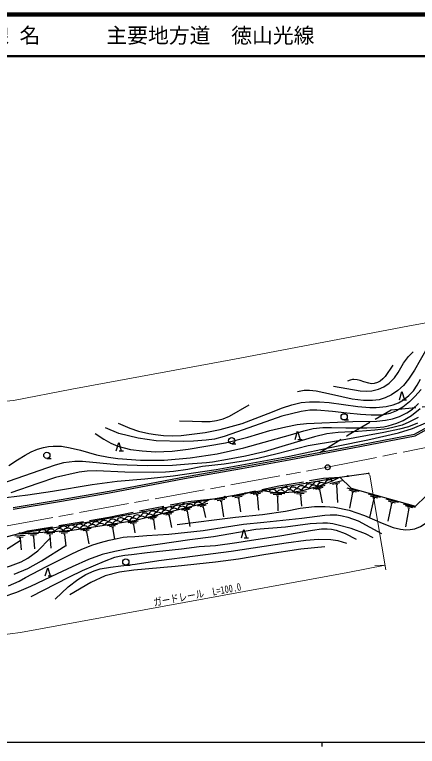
# Model space of a CAD drawing. Units: millimetres at full size, sheet at 1:1000; details may follow other scales. Extents: x 40000 to 680000, y 20000 to 380000.
# Drawn here: x 194202 to 290955, y 204000 to 380000 of the extents above; entities that cross this region are included whole.
import ezdxf
from ezdxf.enums import TextEntityAlignment as Align

# ---------------------------------------------------------------- set-up
doc = ezdxf.new("R2010")
doc.units = ezdxf.units.MM
doc.header["$LTSCALE"] = 1000
doc.linetypes.add('CHAIN', pattern=[18.5, 12, -1.5, 3.5, -1.5])
doc.linetypes.add('DASHED', pattern=[7.5, 6, -1.5])
for name, color, linetype, lineweight in [('M-BGD', 7, 'Continuous', 25), ('M-BMK', 2, 'CHAIN', 13), ('M-BMK-SRVR', 3, 'Continuous', 25), ('M-STR-HTXT', 7, 'Continuous', 13), ('M-TTL', 2, 'Continuous', 140), ('M-TTL-BAND', 7, 'Continuous', 25), ('M-TTL-LINE', 7, 'Continuous', 50)]:
    doc.layers.add(name, color=color, linetype=linetype, lineweight=lineweight)
doc.layers.add('M-TTL-TXT', color=7, linetype='Continuous')
doc.styles.add('ＭＳ ゴシック', font='')
doc.styles.get('ＭＳ ゴシック').set_extended_font_data('MS Gothic')

msp = doc.modelspace()

# ---------------------------------------------------------------- hatches: boundary and pattern name
at = {"layer": 'M-BGD'}
for points in [[(269185, 268200, -1), (269480, 268253, -1)], [(274118, 269005, -1), (274416, 269046, -1)], [(254403, 265651, -1), (254699, 265701, -1)], [(259335, 266473, -1), (259631, 266522, -1)], [(264262, 267326, -1), (264557, 267378, -1)], [(244543, 263982, -1), (244839, 264033, -0.41421), (244717, 263860, -0.41421)], [(249471, 264830, -1), (249767, 264879, -1)], [(234688, 262285, -1), (234984, 262336, -0.41421), (234862, 262162, -0.41421)], [(239616, 263134, -1), (239911, 263184, -0.41421), (239789, 263011, -0.41421)], [(224866, 260411, -1), (225160, 260468, -1)], [(229774, 261363, -1), (230069, 261420, -1)], [(215034, 258585, -1), (215329, 258640, -0.41421), (215209, 258465, -0.41421)], [(219950, 259496, -1), (220245, 259551, -0.41421), (220125, 259376, -0.41421)], [(205181, 256877, -1), (205477, 256926, -1)], [(210112, 257705, -1), (210408, 257755, -1)], [(195323, 255205, -1), (195613, 255280, -0.41421), (195506, 255097, -0.41421)], [(200250, 256050, -1), (200546, 256099, -1)]]:
    msp.add_hatch(color=256, dxfattribs=at).paths.add_polyline_path(points)

# ---------------------------------------------------------------- linework, layer by layer
for p, q in [((287345, 287369), (288345, 287369)), ((273375, 282504), (274375, 282504)), ((246353, 276772), (247353, 276772)), ((262275, 277809), (263275, 277809)), ((219319, 275094), (220319, 275094)), ((201945, 273264), (202945, 273264)), ((272868, 267833), (269951, 267134)), ((268702, 266747), (265824, 265900)), ((268211, 266289), (266484, 265782)), ((267633, 265807), (267230, 265689)), ((272355, 267401), (270604, 266982)), ((271754, 266949), (271345, 266851)), ((271550, 266900), (271800, 262657)), ((276995, 265262), (274107, 266073)), ((249384, 264512), (246428, 264002)), ((248844, 264114), (247070, 263809)), ((253847, 265254), (250888, 264762)), ((253304, 264860), (251529, 264564)), ((252673, 264451), (252259, 264382)), ((252466, 264416), (252812, 260850)), ((259120, 264742), (255623, 264902)), ((258407, 264474), (256309, 264570)), ((257589, 264211), (257099, 264234)), ((257344, 264222), (257404, 260622)), ((264318, 265197), (261337, 264863)), ((263756, 264832), (261967, 264631)), ((263103, 264457), (262686, 264410)), ((262895, 264434), (263124, 261749)), ((267432, 265748), (268117, 262558)), ((276336, 265135), (274603, 265622)), ((275389, 265090), (274631, 261314)), ((275591, 265033), (275187, 265147)), ((282107, 263828), (279218, 264639)), ((281448, 263701), (279715, 264188)), ((240588, 262405), (238162, 261803)), ((245202, 263791), (242246, 263282)), ((244662, 263394), (242888, 263088)), ((244033, 262981), (243619, 262910)), ((243826, 262946), (244343, 259237)), ((248215, 263701), (247801, 263630)), ((248008, 263666), (248434, 260388)), ((280500, 263656), (279458, 259027)), ((280702, 263599), (280298, 263712)), ((286387, 262627), (283499, 263437)), ((284781, 262455), (283850, 258160)), ((285728, 262500), (283995, 262987)), ((284983, 262398), (284579, 262511)), ((290495, 261474), (287606, 262285)), ((236711, 261443), (234284, 260841)), ((236298, 261031), (234842, 260670)), ((235812, 260602), (235472, 260517)), ((235642, 260559), (236269, 256915)), ((240175, 261994), (238719, 261632)), ((239689, 261564), (239349, 261480)), ((239519, 261522), (240024, 259010)), ((288889, 261302), (288073, 256831)), ((289836, 261348), (288103, 261834)), ((289091, 261245), (288686, 261359)), ((228600, 259430), (226173, 258827)), ((228187, 259018), (226731, 258657)), ((232380, 260368), (229954, 259766)), ((231967, 259956), (230511, 259595)), ((231481, 259527), (231142, 259442)), ((231311, 259484), (231871, 256607)), ((218888, 257395), (216418, 257010)), ((218440, 257021), (216958, 256791)), ((223909, 258176), (221439, 257792)), ((223461, 257803), (221979, 257572)), ((222939, 257418), (222593, 257364)), ((222766, 257391), (223081, 255370)), ((227701, 258588), (227361, 258504)), ((227531, 258546), (227907, 256186)), ((203887, 255432), (201392, 255267)), ((207382, 255664), (204887, 255499)), ((206903, 255332), (205406, 255232)), ((212588, 256414), (210118, 256030)), ((212140, 256041), (210658, 255810)), ((211618, 255656), (211272, 255602)), ((211445, 255629), (212016, 252679)), ((217918, 256636), (217572, 256583)), ((217745, 256609), (218168, 253862)), ((196709, 254686), (194215, 254521)), ((196230, 254354), (194734, 254255)), ((195676, 254016), (195327, 253993)), ((195502, 254005), (195799, 251266)), ((199958, 255172), (197463, 255006)), ((199479, 254839), (197982, 254740)), ((198925, 254502), (198576, 254479)), ((198750, 254490), (198948, 251503)), ((203408, 255100), (201911, 255000)), ((202854, 254762), (202505, 254739)), ((202679, 254751), (202917, 251682)), ((206349, 254994), (206000, 254971)), ((206174, 254983), (206525, 252118)), ((249370, 254146), (250370, 254146)), ((220924, 247594), (221924, 247594)), ((202272, 244978), (203272, 244978))]:
    msp.add_line(p, q, dxfattribs=at)
for points in [[(294862, 302119), (293229, 299664), (291657, 296903), (290280, 294450), (288851, 292332), (287620, 290811), (286235, 289562), (284757, 288579), (283185, 287834), (281751, 287369), (280177, 287153), (278032, 287153), (275259, 287522), (270301, 288606), (266669, 289412), (265014, 289611), (263800, 289611), (262175, 289285)], [(270809, 290651), (277240, 289508), (278636, 289412), (280054, 289536), (281585, 289949), (282912, 290512), (284178, 291326), (285490, 292630), (286355, 293919), (287622, 296193), (288835, 297792), (289926, 298862)], [(285032, 295655), (283259, 292992), (282660, 292376), (282012, 291864), (281376, 291526), (280551, 291266), (279947, 291231), (279318, 291343), (278135, 291714), (277188, 292004), (276496, 292148), (275699, 292235), (275401, 292222), (274815, 292095), (274165, 291864)], [(193813, 261424), (204875, 263314), (216922, 265365), (234978, 268830), (248648, 271244), (259202, 273144), (275376, 276171), (290258, 279083), (314048, 292204)], [(219045, 281748), (221882, 280534), (223936, 279835), (226466, 279240), (228054, 278976), (229988, 278759), (232011, 278702), (234171, 278795), (239977, 279506), (243575, 280237), (248831, 281693), (255096, 284096), (258539, 285447), (260817, 286185), (263039, 286680), (265011, 286833), (267458, 286862), (269738, 286748), (276683, 285774), (279520, 285502), (281072, 285514), (283456, 285719), (285137, 286109), (286422, 286639), (287657, 287363), (288883, 288356), (289997, 289481), (290926, 290840), (291716, 292348)], [(193874, 261028), (204942, 262920), (216994, 264972), (235050, 268437), (248719, 270850), (259274, 272750), (275451, 275778), (290397, 278702), (314148, 291803)], [(291881, 289844), (290390, 288112), (289034, 286843), (287454, 285605), (285954, 284687), (284309, 284036), (282600, 283680), (279820, 283680), (277292, 283812), (273998, 284167), (270607, 284568), (266815, 284853), (265147, 284828), (263073, 284582), (258372, 283401), (247708, 279660), (244513, 278500), (242202, 277881), (240238, 277630), (237196, 277410), (234682, 277317), (228171, 277462), (223917, 278118), (219199, 279227), (215996, 280586)], [(286645, 287369), (287245, 289369), (287845, 287369)], [(192781, 271522), (194926, 272918), (196727, 274026), (198208, 274804), (199705, 275456), (201147, 275892), (202308, 276149), (203487, 276234), (204318, 276234), (205494, 276169), (207561, 275842), (209995, 275209), (213871, 274136), (216742, 273524), (219027, 273253), (224428, 272856), (230142, 272851), (236411, 273410), (242895, 274398), (249292, 275783), (260456, 278910), (263653, 279876), (265909, 280490), (268244, 280719), (270366, 280719), (273797, 280639), (278850, 280586), (281145, 280708), (282912, 280877), (283954, 281135), (286058, 281771), (287543, 282387), (289530, 283587), (291627, 285275)], [(213533, 279252), (215600, 277901), (217293, 276924), (219027, 276191), (222021, 275429), (224834, 275048), (228067, 274830), (232063, 275013), (235881, 275487), (244834, 277005), (250257, 278397), (255527, 279974), (259382, 280850), (262084, 281450), (264310, 281656), (275420, 282115), (281209, 282235), (283311, 282420), (284978, 282764), (286670, 283372), (288389, 284220), (289783, 285106), (291207, 286439)], [(233770, 282285), (236920, 282211), (239203, 282163), (241169, 282163), (242738, 282395), (244310, 282780), (245812, 283389), (250563, 286128)], [(181273, 260192), (182123, 261035), (183628, 261921), (185388, 262590), (186793, 263050), (189170, 263538), (192103, 263827), (197359, 264483), (203276, 265382), (212843, 267025), (218833, 267747), (225503, 268356), (232304, 269035), (242645, 270610), (260209, 273827), (271545, 276235), (279078, 277755), (286405, 279406), (289798, 280430), (292996, 281837)], [(291139, 283109), (288918, 281973), (287342, 281256), (285384, 280746), (283711, 280404), (280722, 280027), (276758, 279711), (271897, 279501), (269231, 279141), (266267, 278485), (259198, 276333), (254182, 274863), (249701, 273834), (245332, 272981), (241765, 272349), (240334, 272168), (236910, 271935), (232162, 271578), (226033, 271481), (218793, 271729), (210526, 272487), (208643, 272556), (205945, 272158), (203904, 271675), (196341, 269007), (189337, 266619)], [(291028, 281704), (288864, 280849), (286687, 280301), (282916, 279516), (272026, 277455), (264696, 276253), (257239, 274358), (252634, 273271), (249670, 272690), (244553, 271877), (239361, 271277), (235789, 270612), (232346, 270151), (230455, 269975), (227459, 269863), (220711, 269912), (213840, 270257), (211617, 270167), (209734, 269969), (204042, 268645), (199772, 267190), (193254, 265020)], [(272313, 268756), (275051, 266119), (290525, 261777), (293012, 264207), (294852, 266256), (296573, 268449), (299066, 271948), (300670, 274679), (314014, 277014), (324373, 279100), (342959, 283176)], [(261575, 277809), (262175, 279809), (262775, 277809)], [(218619, 275094), (219219, 277094), (219819, 275094)], [(233263, 257338), (247252, 259105), (253760, 259786), (259251, 260576), (262807, 261265), (266255, 261711), (268787, 261702), (271067, 261527), (274589, 260845), (278286, 259564), (282542, 257705), (285133, 256672), (286917, 256221), (288172, 256098), (289264, 256139), (290366, 256358), (291687, 256894), (293037, 257758), (294392, 259058), (296629, 261885), (302610, 269733), (306677, 273960)], [(158676, 255441), (163054, 250931), (167441, 246841), (173180, 247244), (183243, 252065), (195556, 255265), (202333, 256398), (211998, 258022), (224538, 260347), (233236, 262035), (249261, 264795), (261290, 266798), (272313, 268756), (279220, 269709)], [(253820, 265554), (256256, 265173), (258886, 265053), (261315, 265208), (263478, 265581), (265072, 265992), (267611, 266738), (270561, 267828), (272313, 268756)], [(195117, 255151), (208022, 256007), (222887, 258320), (239302, 262395), (240982, 263369)], [(192708, 242604), (195302, 243772), (196810, 244594), (201822, 247279), (207954, 250348), (210307, 251410), (213010, 252485), (214813, 253029), (216931, 253564), (218809, 254018), (220268, 254298), (221218, 254390), (223060, 254502), (225975, 254679), (231281, 255018), (239505, 255918), (244075, 256617), (249149, 257465), (254082, 257932), (263165, 258924), (268745, 259636), (270045, 259685), (271650, 259670), (272892, 259488), (274264, 259156), (276723, 258285), (282367, 255178)], [(280333, 254164), (278529, 255123), (275087, 256390), (271951, 257213), (270679, 257510), (269363, 257685), (268279, 257708), (265187, 257495), (259306, 256761), (252153, 256191), (241997, 254392), (236304, 253677), (228583, 252517), (221870, 251608), (218268, 250884), (215213, 250129), (211958, 248966), (207983, 247168), (204418, 245483), (198027, 242417), (194637, 241042), (191382, 239890)], [(198160, 240042), (204115, 243130), (207345, 244815), (210535, 246279), (215793, 248531), (218289, 249500), (219294, 249754), (220656, 249977), (222260, 250176), (226062, 250657), (234290, 251523), (238514, 252066), (242434, 252351), (247601, 253004), (251068, 253564), (257891, 254673), (265769, 256012), (267916, 256282), (269302, 256347), (270321, 256268), (271440, 256007), (273594, 255238), (276241, 253799)], [(248670, 254146), (249270, 256146), (249870, 254146)], [(153248, 252516), (155308, 251218), (159122, 248088), (163138, 244684), (164502, 243747), (165691, 242993), (166957, 242387), (168103, 241967), (169152, 241772), (170232, 241681), (172686, 241689), (174055, 241834), (176372, 242334), (182458, 244137), (193198, 247392), (195763, 248366), (197380, 249261), (199744, 250991), (202733, 254062)], [(203967, 239428), (207068, 242404), (209404, 244160), (211303, 245327), (213304, 246242), (214786, 246680), (217211, 247099), (219750, 247420), (223151, 247844), (228817, 248690), (237538, 249810), (246223, 250946), (259413, 252916), (264131, 253593), (267241, 253807), (270194, 253769), (271811, 253492), (273946, 252896)], [(195564, 253429), (192650, 251563), (191298, 250708), (189632, 250092), (188655, 249793), (187212, 249458), (184854, 248811), (183073, 248219), (179419, 246661), (176606, 245365), (171814, 243449), (168870, 242492)], [(194079, 245385), (197355, 246794), (200624, 248600), (206521, 252316)], [(268741, 252006), (262948, 251455), (254559, 250180), (247949, 249055), (242453, 248320), (232750, 247273), (222813, 246369), (219375, 245868), (215919, 244997), (212530, 243407), (207446, 240444)], [(201572, 244978), (202172, 246978), (202772, 244978)]]:
    msp.add_lwpolyline(points, dxfattribs=at)
at = {"layer": 'M-BGD', "linetype": 'DASHED'}
for points in [[(267530, 274702), (274355, 278925), (284652, 284943), (304280, 286816)], [(246212, 264270), (257692, 266632), (268368, 268476), (272313, 268756)], [(195404, 255226), (197401, 255817), (216820, 259166), (235880, 262928), (242010, 263546)]]:
    msp.add_lwpolyline(points, dxfattribs=at)
at = {"layer": 'M-BGD'}
for centre, radius in [((273375, 283254), 750), ((246353, 277522), 750), ((201945, 274014), 750), ((269332, 268227), 150), ((274267, 269026), 150), ((254551, 265676), 150), ((259483, 266497), 150), ((264409, 267352), 150), ((244691, 264008), 150), ((249619, 264855), 150), ((234836, 262310), 150), ((239764, 263159), 150), ((225013, 260439), 150), ((229922, 261392), 150), ((215181, 258612), 150), ((220098, 259524), 150), ((205329, 256902), 150), ((210260, 257730), 150), ((195468, 255242), 150), ((200398, 256075), 150), ((220924, 248344), 750)]:
    msp.add_circle(centre, radius, dxfattribs=at)
for centre, radius, start, end in [((279241, 269560), 150, 277.85571, 97.85571), ((266890, 266544), 1148, 47.63633, 167.38367), ((269869, 266951), 1157, 50.83017, 170.02991), ((256195, 264699), 1103, 22.99234, 145.41138), ((259195, 265201), 1058, 28.44979, 153.71498), ((261165, 265261), 1130, 36.0823, 156.85748), ((262205, 264823), 1110, 38.30734, 160.25717), ((263108, 265624), 1074, 39.37449, 163.63575), ((264148, 265212), 1113, 42.58087, 164.40159), ((264984, 266066), 1072, 42.81292, 167.14697), ((266088, 265685), 1155, 46.60242, 165.96039), ((267981, 266320), 1118, 48.00917, 169.49451), ((258171, 264551), 1121, 27.61237, 148.92551), ((260200, 264547), 1160, 34.14765, 153.17727), ((238321, 261545), 1160, 44.42619, 163.45581), ((227507, 259450), 1160, 44.42619, 163.45581), ((229448, 259932), 1160, 44.42619, 163.45581), ((230556, 259618), 1160, 44.42619, 163.45581), ((231389, 260414), 1160, 44.42619, 163.45581), ((232497, 260100), 1160, 44.42619, 163.45581), ((233342, 260850), 1185, 46.38997, 161.49203), ((234439, 260581), 1160, 44.42619, 163.45581), ((236380, 261063), 1160, 44.42619, 163.45581), ((219739, 257813), 1160, 39.3307, 158.36032), ((221691, 258177), 1118, 39.087, 160.55607), ((222768, 257790), 1111, 39.87643, 161.77643), ((223622, 258566), 1108, 41.3699, 163.4432), ((224733, 258172), 1160, 44.42619, 163.45581), ((225566, 258968), 1160, 44.42619, 163.45581), ((226674, 258654), 1160, 44.42619, 163.45581), ((228615, 259136), 1160, 44.42619, 163.45581), ((207872, 256062), 1119, 35.42899, 156.85076), ((209858, 256284), 1155, 38.99542, 158.3327), ((210934, 255865), 1160, 39.3307, 158.36032), ((211834, 256583), 1160, 39.3307, 158.36032), ((212910, 256172), 1160, 39.3307, 158.36032), ((213810, 256891), 1160, 39.3307, 158.36032), ((214886, 256480), 1160, 39.3307, 158.36032), ((215786, 257198), 1160, 39.3307, 158.36032), ((216862, 256787), 1160, 39.3307, 158.36032), ((217762, 257506), 1160, 39.3307, 158.36032), ((218838, 257095), 1160, 39.3307, 158.36032), ((220815, 257402), 1160, 39.3307, 158.36032), ((200933, 254947), 1160, 34.28093, 153.31056), ((202928, 255079), 1160, 34.28093, 153.31056), ((204924, 255212), 1160, 34.28093, 153.31056), ((205892, 255727), 1227, 39.18521, 148.40628), ((206920, 255344), 1160, 34.28093, 153.31056), ((208953, 255564), 1159, 38.92428, 158.03985)]:
    msp.add_arc(centre, radius, start, end, dxfattribs=at)
at = {"layer": 'M-BMK'}
msp.add_lwpolyline([(95487, 314046), (108885, 294420), (111994, 290371), (117571, 283741), (127164, 274909), (135580, 268037), (142115, 264231), (150507, 260490), (157539, 258034), (163456, 256588), (170984, 255661), (177754, 255569), (185490, 256085), (191551, 256895), (269402, 271131), (367594, 291011), (372395, 292030), (374089, 292662), (388384, 300328), (408148, 312083)], dxfattribs=at)
at = {"layer": 'M-BMK-SRVR'}
msp.add_circle((269402, 271131), 600, dxfattribs=at)
at = {"layer": 'M-STR-HTXT'}
for p, q in [((279561, 269220), (283393, 246467)), ((283199, 247614), (280749, 247467))]:
    msp.add_line(p, q, dxfattribs=at)
for points in [[(120394, 331318), (132839, 314644), (138260, 307630), (143533, 302076), (149987, 296987), (157874, 292357), (168307, 288412), (175576, 287001), (180884, 286531), (186826, 286520), (193958, 287223), (207941, 289903), (246999, 297170), (288640, 305093), (321681, 311180)], [(183778, 230127), (188058, 230413), (195579, 231417), (274280, 245809), (283199, 247614)]]:
    msp.add_lwpolyline(points, dxfattribs=at)
at = {"layer": 'M-TTL'}
msp.add_line((680000, 380000), (40000, 380000), dxfattribs=at)
at = {"layer": 'M-TTL-BAND'}
for p, q in [((40000, 205000), (579000, 205000)), ((268000, 205000), (268000, 204000))]:
    msp.add_line(p, q, dxfattribs=at)
at = {"layer": 'M-TTL-LINE'}
msp.add_line((40000, 370000), (680000, 370000), dxfattribs=at)

# ---------------------------------------------------------------- texts
at = {"layer": 'M-STR-HTXT', "style": 'ＭＳ ゴシック', "width": 0.8}
msp.add_text('ガードレール\u3000L=100.0', height=1833, rotation=10.363, dxfattribs=at).set_placement((238321, 239075), align=Align.BOTTOM_CENTER)
at = {"layer": 'M-TTL-TXT', "style": 'ＭＳ ゴシック'}
for s, p in [('路 線 名', (180380, 375000)), ('主要地方道\u3000徳山光線', (216234, 375000))]:
    msp.add_text(s, height=3666, dxfattribs=at).set_placement(p, align=Align.MIDDLE_LEFT)

doc.saveas('drawing.dxf')
